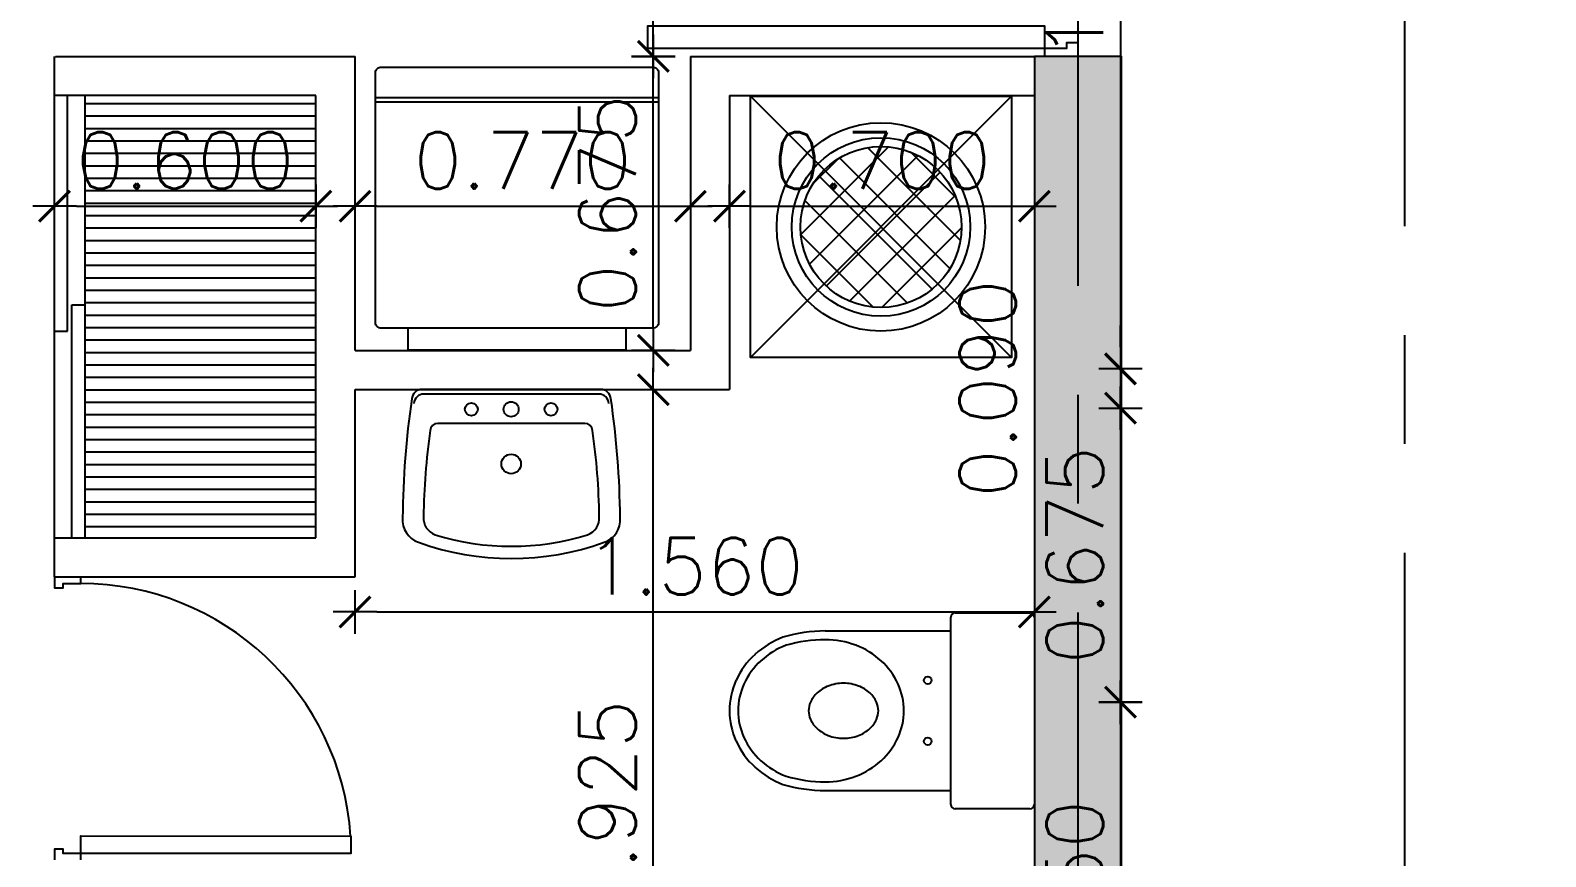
# Model space of a CAD drawing. Header units: millimetres. Extents: x 0 to 223, y -18 to 76.
# Drawn here: x 136.056 to 139.536, y 25.533 to 27.43 of the extents above; entities that cross this region are included whole.
import ezdxf

# ---------------------------------------------------------------- set-up
doc = ezdxf.new("R2010")
doc.units = ezdxf.units.MM
doc.linetypes.add('CENTER', pattern=[2, 1.25, -0.25, 0.25, -0.25])
for name, color, linetype in [('01', 1, 'Continuous'), ('06', 6, 'Continuous'), ('EJES', 1, 'CENTER'), ('GRIS', 9, 'Continuous'), ('MUROS_EST', 5, 'Continuous')]:
    doc.layers.add(name, color=color, linetype=linetype)
doc.styles.add('INTERARQ', font='ROMANS.SHX')
doc.dimstyles.new('ESCALA_1-50', dxfattribs={"dimtxt": 0.13, "dimasz": 0.05, "dimexe": 0.18, "dimexo": 0.0625, "dimgap": 0.04, "dimtad": 1, "dimdec": 3, "dimzin": 0, "dimdsep": 46, "dimtxsty": 'INTERARQ', "dimblk": 'DIMTICK', "dimcen": 0.09, "dimse1": 1, "dimse2": 1, "dimclrd": 1, "dimclre": 1, "dimclrt": 2, "dimadec": 0, "dimazin": 0, "dimtfac": 4.5, "dimtdec": 3, "dimtofl": 0, "dimtmove": 2, "dimatfit": 3, "dimldrblk": 'DIMTICK', "dimfxl": 1, "dimtolj": 1, "dimtzin": 0, "dimarcsym": 0})

# ---------------------------------------------------------------- blocks, each defined once
blk = doc.blocks.new('DIMTICK')
at = {"color": 1}
for p, q in [((0, 1), (0, -1)), ((-1, 0), (1, 0))]:
    blk.add_line(p, q, dxfattribs=at)
at = {"color": 3, "const_width": 0.141}
blk.add_lwpolyline([(0.707, 0.707), (-0.707, -0.707)], dxfattribs=at)
blk = doc.blocks.new('*D87')
at = {"layer": '01', "color": 1, "lineweight": -2, "transparency": 16777216}
for p, q in [((138.5597, 26.7026), (138.5597, 26.7526)), ((138.5597, 26.5126), (138.5597, 26.4626))]:
    blk.add_line(p, q, dxfattribs=at)
at = {"layer": 'Defpoints', "color": 0, "transparency": 16777216}
for p in [(138.7309, 26.6526), (138.5597, 26.5626), (138.6447, 26.5626)]:
    blk.add_point(p, dxfattribs=at)
at = {"layer": '01', "color": 1, "lineweight": -2, "transparency": 16777216, "xscale": 0.05, "yscale": 0.05, "zscale": 0.05}
for p, rotation in [((138.5597, 26.6526), 270), ((138.5597, 26.5626), 90)]:
    blk.add_blockref('DIMTICK', p, dxfattribs=dict(at, rotation=rotation))
at = {"layer": '01', "color": 2, "transparency": 16777216, "insert": (138.2547, 26.6076), "char_height": 0.13, "attachment_point": 5, "rotation": 90, "style": 'INTERARQ'}
blk.add_mtext('\\A1;0.090', dxfattribs=at)
blk = doc.blocks.new('*D88')
at = {"layer": '01', "color": 1, "lineweight": -2, "transparency": 16777216}
blk.add_line((138.5597, 26.5126), (138.5597, 25.9373), dxfattribs=at)
at = {"layer": 'Defpoints', "color": 0, "transparency": 16777216}
for p in [(138.6447, 26.5626), (138.5597, 25.8873), (138.6447, 25.8873)]:
    blk.add_point(p, dxfattribs=at)
at = {"layer": '01', "color": 1, "lineweight": -2, "transparency": 16777216, "xscale": 0.05, "yscale": 0.05, "zscale": 0.05}
for p, rotation in [((138.5597, 26.5626), 90), ((138.5597, 25.8873), 270)]:
    blk.add_blockref('DIMTICK', p, dxfattribs=dict(at, rotation=rotation))
at = {"layer": '01', "color": 2, "transparency": 16777216, "insert": (138.4547, 26.225), "char_height": 0.13, "attachment_point": 5, "rotation": 90, "style": 'INTERARQ'}
blk.add_mtext('\\A1;0.675', dxfattribs=at)
blk = doc.blocks.new('*D33')
at = {"layer": '01', "color": 1, "lineweight": -2, "transparency": 16777216}
blk.add_line((138.5597, 28.5273), (138.5597, 26.7026), dxfattribs=at)
at = {"layer": 'Defpoints', "color": 0, "transparency": 16777216}
for p in [(138.5597, 28.5773), (138.5597, 26.6526), (138.5597, 26.6526)]:
    blk.add_point(p, dxfattribs=at)
at = {"layer": '01', "color": 1, "lineweight": -2, "transparency": 16777216, "xscale": 0.05, "yscale": 0.05, "zscale": 0.05}
for p, rotation in [((138.5597, 28.5773), 90), ((138.5597, 26.6526), 270)]:
    blk.add_blockref('DIMTICK', p, dxfattribs=dict(at, rotation=rotation))
at = {"layer": '01', "color": 2, "transparency": 16777216, "insert": (138.4547, 27.615), "char_height": 0.13, "attachment_point": 5, "rotation": 90, "style": 'INTERARQ'}
blk.add_mtext('\\A1;1.925', dxfattribs=at)
blk = doc.blocks.new('*D34')
at = {"layer": '01', "color": 1, "lineweight": -2, "transparency": 16777216}
blk.add_line((138.5597, 25.8373), (138.5597, 24.9873), dxfattribs=at)
at = {"layer": 'Defpoints', "color": 0, "transparency": 16777216}
for p in [(139.5362, 25.8873), (138.5597, 24.9373), (139.5362, 24.9373)]:
    blk.add_point(p, dxfattribs=at)
at = {"layer": '01', "color": 1, "lineweight": -2, "transparency": 16777216, "xscale": 0.05, "yscale": 0.05, "zscale": 0.05}
for p, rotation in [((138.5597, 25.8873), 90), ((138.5597, 24.9373), 270)]:
    blk.add_blockref('DIMTICK', p, dxfattribs=dict(at, rotation=rotation))
at = {"layer": '01', "color": 2, "transparency": 16777216, "insert": (138.4547, 25.4123), "char_height": 0.13, "attachment_point": 5, "rotation": 90, "style": 'INTERARQ'}
blk.add_mtext('\\A1;0.950', dxfattribs=at)
blk = doc.blocks.new('REFRI')
for p, q in [((-0.58, -0.325), (-0.58, 0.325)), ((-0.57, -0.325), (-0.57, 0.325))]:
    blk.add_line(p, q)
blk.add_lwpolyline([(-0.6368, 0.325), (-0.0632, 0.325, -0.414214), (-0.05, 0.3118), (-0.05, -0.3118, -0.414214), (-0.0632, -0.325), (-0.6368, -0.325, -0.414214), (-0.65, -0.3118), (-0.65, 0.3118, -0.414214)], format="xyb", close=True)
blk.add_lwpolyline([(-0.05, 0.25), (0, 0.25), (0, -0.25), (-0.05, -0.25)])
blk = doc.blocks.new('LAV')
for points in [[(0.022, 0.2287, 0.391789), (0, 0.2049), (0, -0.2049, 0.391789), (0.022, -0.2287, 0.034091), (0.2951, -0.2498, 0.338711), (0.3512, -0.2134, 0.172497), (0.3512, 0.2134, 0.338711), (0.2951, 0.2498, 0.034091)], [(0.0942, 0.1863, 0.391789), (0.0782, 0.1691), (0.0782, -0.1691, 0.391789), (0.0942, -0.1863, 0.034091), (0.2928, -0.2017, 0.338711), (0.3336, -0.1752, 0.152745), (0.3336, 0.1752, 0.338711), (0.2928, 0.2017, 0.034091)]]:
    blk.add_lwpolyline(points, format="xyb", close=True)
blk.add_lwpolyline([(0.0321, 0.2241, 0.391789), (0.0106, 0.2008), (0.0106, -0.2008, 0.391789), (0.0321, -0.2241)], format="xyb")
for centre, radius in [((0.0457, 0.0909), 0.0147), ((0.0457, -0.0005), 0.0172), ((0.1712, -0.0005), 0.0225), ((0.0457, -0.0919), 0.0147)]:
    blk.add_circle(centre, radius)
blk = doc.blocks.new('*D329')
at = {"layer": '01', "color": 1, "lineweight": -2, "transparency": 16777216}
blk.add_line((137.4869, 26.7452), (137.4869, 27.3205), dxfattribs=at)
at = {"layer": 'Defpoints', "color": 0, "transparency": 16777216}
for p in [(137.4869, 27.3705), (137.5719, 27.3705), (137.5719, 26.6952)]:
    blk.add_point(p, dxfattribs=at)
at = {"layer": '01', "color": 1, "lineweight": -2, "transparency": 16777216, "xscale": 0.05, "yscale": 0.05, "zscale": 0.05}
for p, rotation in [((137.4869, 27.3705), 90), ((137.4869, 26.6952), 270)]:
    blk.add_blockref('DIMTICK', p, dxfattribs=dict(at, rotation=rotation))
at = {"layer": '01', "color": 2, "transparency": 16777216, "insert": (137.3819, 27.0328), "char_height": 0.13, "attachment_point": 5, "rotation": 90, "style": 'INTERARQ'}
blk.add_mtext('\\A1;0.675', dxfattribs=at)
blk = doc.blocks.new('*D246')
at = {"layer": '01', "color": 1, "lineweight": -2, "transparency": 16777216}
blk.add_line((137.4869, 24.7305), (137.4869, 26.5552), dxfattribs=at)
at = {"layer": 'Defpoints', "color": 0, "transparency": 16777216}
for p in [(137.4869, 26.6052), (137.4869, 26.6052), (137.4869, 24.6805)]:
    blk.add_point(p, dxfattribs=at)
at = {"layer": '01', "color": 1, "lineweight": -2, "transparency": 16777216, "xscale": 0.05, "yscale": 0.05, "zscale": 0.05}
for p, rotation in [((137.4869, 26.6052), 90), ((137.4869, 24.6805), 270)]:
    blk.add_blockref('DIMTICK', p, dxfattribs=dict(at, rotation=rotation))
at = {"layer": '01', "color": 2, "transparency": 16777216, "insert": (137.3819, 25.6428), "char_height": 0.13, "attachment_point": 5, "rotation": 90, "style": 'INTERARQ'}
blk.add_mtext('\\A1;1.925', dxfattribs=at)
blk = doc.blocks.new('*D249')
at = {"layer": '01', "color": 1, "lineweight": -2, "transparency": 16777216}
blk.add_line((137.4869, 27.4205), (137.4869, 28.2705), dxfattribs=at)
at = {"layer": 'Defpoints', "color": 0, "transparency": 16777216}
for p in [(137.4869, 28.3205), (138.4634, 28.3205), (138.4634, 27.3705)]:
    blk.add_point(p, dxfattribs=at)
at = {"layer": '01', "color": 1, "lineweight": -2, "transparency": 16777216, "xscale": 0.05, "yscale": 0.05, "zscale": 0.05}
for p, rotation in [((137.4869, 28.3205), 90), ((137.4869, 27.3705), 270)]:
    blk.add_blockref('DIMTICK', p, dxfattribs=dict(at, rotation=rotation))
at = {"layer": '01', "color": 2, "transparency": 16777216, "insert": (137.3819, 27.8455), "char_height": 0.13, "attachment_point": 5, "rotation": 90, "style": 'INTERARQ'}
blk.add_mtext('\\A1;0.950', dxfattribs=at)
blk = doc.blocks.new('*D233')
at = {"layer": '01', "color": 1, "lineweight": -2, "transparency": 16777216}
blk.add_line((136.1619, 27.0264), (136.6619, 27.0264), dxfattribs=at)
at = {"layer": 'Defpoints', "color": 0, "transparency": 16777216}
for p in [(136.1119, 27.3101), (136.7119, 27.2805), (136.7119, 27.0264)]:
    blk.add_point(p, dxfattribs=at)
at = {"layer": '01', "color": 1, "lineweight": -2, "transparency": 16777216, "xscale": 0.05, "yscale": 0.05, "zscale": 0.05, "rotation": 180}
blk.add_blockref('DIMTICK', (136.1119, 27.0264), dxfattribs=at)
at = {"layer": '01', "color": 1, "lineweight": -2, "transparency": 16777216, "xscale": 0.05, "yscale": 0.05, "zscale": 0.05}
blk.add_blockref('DIMTICK', (136.7119, 27.0264), dxfattribs=at)
at = {"layer": '01', "color": 2, "transparency": 16777216, "insert": (136.4119, 27.1314), "char_height": 0.13, "attachment_point": 5, "style": 'INTERARQ'}
blk.add_mtext('\\A1;0.600', dxfattribs=at)
blk = doc.blocks.new('*D296')
at = {"layer": '01', "color": 1, "lineweight": -2, "transparency": 16777216}
blk.add_line((136.8519, 27.0264), (137.5219, 27.0264), dxfattribs=at)
at = {"layer": 'Defpoints', "color": 0, "transparency": 16777216}
for p in [(137.5719, 27.3894), (136.8019, 27.3705), (137.5719, 27.0264)]:
    blk.add_point(p, dxfattribs=at)
at = {"layer": '01', "color": 1, "lineweight": -2, "transparency": 16777216, "xscale": 0.05, "yscale": 0.05, "zscale": 0.05, "rotation": 180}
blk.add_blockref('DIMTICK', (136.8019, 27.0264), dxfattribs=at)
at = {"layer": '01', "color": 1, "lineweight": -2, "transparency": 16777216, "xscale": 0.05, "yscale": 0.05, "zscale": 0.05}
blk.add_blockref('DIMTICK', (137.5719, 27.0264), dxfattribs=at)
at = {"layer": '01', "color": 2, "transparency": 16777216, "insert": (137.1869, 27.1314), "char_height": 0.13, "attachment_point": 5, "style": 'INTERARQ'}
blk.add_mtext('\\A1;0.770', dxfattribs=at)
blk = doc.blocks.new('*D297')
at = {"layer": '01', "color": 1, "lineweight": -2, "transparency": 16777216}
blk.add_line((137.7119, 27.0264), (138.3119, 27.0264), dxfattribs=at)
at = {"layer": 'Defpoints', "color": 0, "transparency": 16777216}
for p in [(137.6619, 27.2805), (138.3619, 27.2805), (138.3619, 27.0264)]:
    blk.add_point(p, dxfattribs=at)
at = {"layer": '01', "color": 1, "lineweight": -2, "transparency": 16777216, "xscale": 0.05, "yscale": 0.05, "zscale": 0.05, "rotation": 180}
blk.add_blockref('DIMTICK', (137.6619, 27.0264), dxfattribs=at)
at = {"layer": '01', "color": 1, "lineweight": -2, "transparency": 16777216, "xscale": 0.05, "yscale": 0.05, "zscale": 0.05}
blk.add_blockref('DIMTICK', (138.3619, 27.0264), dxfattribs=at)
at = {"layer": '01', "color": 2, "transparency": 16777216, "insert": (138.0119, 27.1314), "char_height": 0.13, "attachment_point": 5, "style": 'INTERARQ'}
blk.add_mtext('\\A1;0.700', dxfattribs=at)
blk = doc.blocks.new('*D234')
at = {"layer": '01', "color": 1, "lineweight": -2, "transparency": 16777216}
blk.add_line((136.8519, 26.0946), (138.3119, 26.0946), dxfattribs=at)
at = {"layer": 'Defpoints', "color": 0, "transparency": 16777216}
for p in [(136.8019, 26.0946), (138.3619, 26.0946), (138.3619, 26.0946)]:
    blk.add_point(p, dxfattribs=at)
at = {"layer": '01', "color": 1, "lineweight": -2, "transparency": 16777216, "xscale": 0.05, "yscale": 0.05, "zscale": 0.05, "rotation": 180}
blk.add_blockref('DIMTICK', (136.8019, 26.0946), dxfattribs=at)
at = {"layer": '01', "color": 1, "lineweight": -2, "transparency": 16777216, "xscale": 0.05, "yscale": 0.05, "zscale": 0.05}
blk.add_blockref('DIMTICK', (138.3619, 26.0946), dxfattribs=at)
at = {"layer": '01', "color": 2, "transparency": 16777216, "insert": (137.5819, 26.1996), "char_height": 0.13, "attachment_point": 5, "style": 'INTERARQ'}
blk.add_mtext('\\A1;1.560', dxfattribs=at)

msp = doc.modelspace()

# ---------------------------------------------------------------- hatches: boundary and pattern name
h = msp.add_hatch()
h.set_pattern_fill('LINE', color=8, scale=0.009, style=0)
h.set_pattern_definition([(0, (-502.166776, -1109.16566), (0, -0.028575), [])])
h.paths.add_polyline_path([(136.7119, 26.2652), (136.7119, 27.2805), (136.1819, 27.2805), (136.1819, 26.7995), (136.1819, 26.2652)])
h = msp.add_hatch()
h.set_pattern_fill('ANSI37', color=8, scale=0.5, style=0)
h.set_pattern_definition([(45, (-5232.871706, -7982.304917), (-0.04419417382, 0.04419417382), []), (135, (-5232.871706, -7982.304917), (-0.04419417382, -0.04419417382), [])])
h.paths.add_polyline_path([(137.879, 27.1096), (138.0097, 26.9787), (138.1406, 27.1095, 0.414214)])
h.paths.add_polyline_path([(137.8789, 26.8479, 0.414214), (138.1405, 26.8479), (138.0097, 26.9787)])
h.paths.add_polyline_path([(138.0097, 26.9787), (137.879, 27.1096, 0.198983), (137.8247, 26.9787, 0.198842), (137.8789, 26.8479)])
h.paths.add_polyline_path([(138.1405, 26.8479, 0.198983), (138.1947, 26.9787, 0.198842), (138.1406, 27.1095), (138.0097, 26.9787)])
at = {"layer": 'MUROS_EST', "transparency": 33554687}
h = msp.add_hatch(dxfattribs=at)
h.set_pattern_fill('ANGLE', color=256)
h.set_pattern_definition([(0, (0, 0), (0, 6.985), [5.08, -1.905]), (90, (0, 0), (-6.985, 4e-16), [5.08, -1.905])])
h.paths.add_polyline_path([(137.4869, 35.0805), (132.7619, 35.0805), (132.7619, 34.9555), (136.8272, 34.9555, -0.039414), (136.8319, 34.9558), (137.4869, 34.9558)])
h.paths.add_polyline_path([(138.5619, 31.4405), (138.4619, 31.4405), (138.4619, 29.8805), (138.5619, 29.8805)])
h.paths.add_polyline_path([(138.4619, 31.4405), (138.3619, 31.4405), (138.3619, 29.9805), (132.7619, 29.9805), (132.7619, 29.8805), (138.4619, 29.8805)])
h.paths.add_polyline_path([(138.4619, 29.8805), (132.7619, 29.8805), (132.7619, 29.7805), (138.3619, 29.7805), (138.3619, 28.6205), (138.4619, 28.6205)])
h.paths.add_polyline_path([(138.5619, 28.6205), (138.4619, 28.6205), (138.4619, 28.3205), (138.5619, 28.3205)])
h.paths.add_polyline_path([(138.4619, 28.6205), (138.3619, 28.6205), (138.3619, 28.3205), (138.4619, 28.3205)])
h.paths.add_polyline_path([(138.4619, 25.1305), (138.3619, 25.1305), (138.3619, 24.7805), (137.4869, 24.7805), (137.4869, 24.6805), (138.4619, 24.6805)])
h.paths.add_polyline_path([(138.4619, 24.6805), (137.4869, 24.6805), (137.4869, 24.5805), (138.3619, 24.5805), (138.3619, 24.0805), (138.4619, 24.0805)])
h.paths.add_polyline_path([(138.5619, 24.6805), (138.4619, 24.6805), (138.4619, 24.0805), (138.5619, 24.0805)])
h.paths.add_polyline_path([(138.5619, 25.1305), (138.4619, 25.1305), (138.4619, 24.6805), (138.5619, 24.6805)])
h.paths.add_polyline_path([(138.5065, 24.6122), (138.5065, 25.1972), (138.3115, 25.1972), (138.3115, 24.6122)], flags=9)
h.paths.add_polyline_path([(138.5522, 23.8791), (138.5522, 24.4455), (138.3572, 24.4455), (138.3572, 23.8791)], flags=9)
h = msp.add_hatch(color=5, dxfattribs=at)
h.dxf.hatch_style = 1
h.paths.add_polyline_path([(138.5619, 27.3705), (138.3619, 27.3705), (138.3619, 24.7805), (132.6619, 24.7805), (132.6619, 24.5805), (133.1619, 24.5805), (133.1619, 21.8804), (133.3619, 21.8804), (133.3619, 24.5805), (138.3619, 24.5805), (138.3619, 24.0805), (138.5619, 24.0805)])

# ---------------------------------------------------------------- linework, layer by layer
at = {"color": 8}
for p, q in [((136.1819, 26.7995), (136.1819, 27.2805)), ((136.1119, 26.2652), (136.1119, 26.7395))]:
    msp.add_line(p, q, dxfattribs=at)
for points in [[(136.1119, 26.7395), (136.1119, 27.3052)], [(136.1419, 26.7695), (136.1419, 27.2805)], [(136.1519, 26.2652), (136.1519, 26.7995)], [(136.1519, 26.7995), (136.1819, 26.7995)], [(136.1819, 26.2652), (136.1819, 26.7995)], [(136.1419, 26.7395), (136.1419, 26.7695)], [(136.1119, 26.7395), (136.1419, 26.7395)]]:
    msp.add_lwpolyline(points, dxfattribs=at)
at = {"color": 9}
msp.add_arc((136.1709, 25.5377), 0.6224, 3.9051, 89.909, dxfattribs=at)
at = {"layer": '06'}
for p, q in [((136.1119, 27.2805), (136.1119, 27.3705)), ((136.8019, 26.6952), (136.8019, 27.3705)), ((137.5719, 27.3705), (137.5719, 26.6952)), ((137.5719, 27.3705), (138.3619, 27.3705)), ((138.3619, 27.3705), (138.3619, 24.7805)), ((136.7119, 26.2652), (136.7119, 27.2805)), ((137.6619, 27.2805), (137.6619, 26.6052)), ((137.6619, 27.2805), (138.3619, 27.2805)), ((136.8019, 26.6952), (137.5719, 26.6952)), ((136.8019, 26.1752), (136.8019, 26.6052)), ((136.8019, 26.6052), (137.6619, 26.6052)), ((136.1119, 26.2652), (136.7119, 26.2652)), ((136.1119, 26.1752), (136.1119, 26.2652)), ((136.1119, 26.1752), (136.8019, 26.1752))]:
    msp.add_line(p, q, dxfattribs=at)
for points in [[(136.1142, 27.3705), (136.8019, 27.3705)], [(136.7119, 27.2805), (136.1119, 27.2805)]]:
    msp.add_lwpolyline(points, dxfattribs=at)
at = {"layer": 'EJES'}
for p, q in [((139.2119, 48.2304), (139.2119, 12.5479)), ((138.4619, 36.0935), (138.4619, 12.5479))]:
    msp.add_line(p, q, dxfattribs=at)
at = {"layer": 'GRIS'}
for p, q in [((137.7097, 26.6787), (138.3097, 27.2787)), ((137.7097, 27.2787), (138.3097, 26.6787)), ((138.1701, 25.6527), (138.1701, 26.0827)), ((138.1801, 26.0927), (138.3519, 26.0927)), ((138.3619, 26.0827), (138.3619, 25.6527)), ((137.8819, 26.0509), (138.1701, 26.0509)), ((137.882, 25.6846), (138.1701, 25.6846)), ((138.3519, 25.6427), (138.1801, 25.6427))]:
    msp.add_line(p, q, dxfattribs=at)
for points in [[(138.3859, 27.3895), (138.3859, 27.4401), (137.4739, 27.4401), (137.4739, 27.3894)], [(138.3097, 27.2787), (138.3097, 26.6787), (137.7097, 26.6787), (137.7097, 27.2787)], [(136.1719, 25.5402), (136.1719, 25.5802), (136.7919, 25.5801), (136.7919, 25.5401)]]:
    msp.add_lwpolyline(points, close=True, dxfattribs=at)
for points in [[(138.3859, 27.3705), (138.3859, 27.3895), (138.4365, 27.3895), (138.4365, 27.4021), (138.4619, 27.4021), (138.4619, 27.3705)], [(136.1119, 26.1752), (136.1119, 26.1502), (136.1319, 26.1502), (136.1319, 26.1602), (136.1719, 26.1602), (136.1719, 26.1752)], [(136.1719, 25.5252), (136.1719, 25.5402), (136.1319, 25.5402), (136.1319, 25.5502), (136.1119, 25.5502), (136.1119, 25.5252)]]:
    msp.add_lwpolyline(points, dxfattribs=at)
for points in [[(138.0622, 25.8677, 0.106666), (138.049, 25.9288, 0.10151), (138.01, 25.9825, 0.094979), (137.9523, 26.018, 0.090825), (137.882, 26.0309, 0.071105), (137.7916, 26.018, 0.094979), (137.7339, 25.9825, 0.10151), (137.6949, 25.9288, 0.106666), (137.6818, 25.8677, 0.106666), (137.6949, 25.8067, 0.10151), (137.7339, 25.753, 0.094979), (137.7916, 25.7175, 0.071105), (137.882, 25.7046, 0.090825), (137.9523, 25.7175, 0.094979), (138.01, 25.753, 0.10151), (138.049, 25.8067, 0.106666)], [(138.0037, 25.8677, 0.106666), (137.9995, 25.8875, 0.10151), (137.9841, 25.9087, 0.094979), (137.9584, 25.9245, 0.090825), (137.9236, 25.9309, 0.090825), (137.8887, 25.9245, 0.094979), (137.8631, 25.9087, 0.10151), (137.8477, 25.8875, 0.106666), (137.8434, 25.8677, 0.106666), (137.8477, 25.8479, 0.10151), (137.8631, 25.8268, 0.094979), (137.8887, 25.811, 0.090825), (137.9236, 25.8046, 0.090825), (137.9584, 25.811, 0.094979), (137.9841, 25.8268, 0.10151), (137.9995, 25.8479, 0.106666)]]:
    msp.add_lwpolyline(points, format="xyb", close=True, dxfattribs=at)
for centre, radius in [((138.0097, 26.9787), 0.2393), ((138.0097, 26.9787), 0.205), ((138.0097, 26.9787), 0.185), ((138.117, 25.9377), 0.00867), ((138.117, 25.7977), 0.00867)]:
    msp.add_circle(centre, radius, dxfattribs=at)
for centre, radius, start, end in [((138.1801, 26.0827), 0.01, 90, 180), ((138.3519, 26.0827), 0.01, 0, 90), ((137.8554, 25.8497), 0.2, 110.7587, 132.461), ((137.8819, 25.7097), 0.3412, 89.9849, 106.5737), ((137.8454, 25.8607), 0.1851, 132.461, 155.646), ((137.8298, 25.8677), 0.168, 155.646, 180), ((137.8298, 25.8677), 0.168, 180, 204.354), ((137.8454, 25.8748), 0.1851, 204.354, 227.539), ((137.8554, 25.8858), 0.2, 227.539, 249.2413), ((137.8819, 26.0258), 0.3412, 253.4263, 270.0247), ((138.1801, 25.6527), 0.01, 180, 270), ((138.3519, 25.6527), 0.01, 270, 0)]:
    msp.add_arc(centre, radius, start, end, dxfattribs=at)
at = {"layer": 'MUROS_EST'}
msp.add_lwpolyline([(132.6619, 24.7805), (132.6619, 24.5805), (133.1619, 24.5805), (133.1619, 21.8804), (133.3619, 21.8804), (133.3619, 24.5805), (138.3619, 24.5805), (138.3619, 24.0805), (138.5619, 24.0805), (138.5619, 27.3705), (138.3619, 27.3705), (138.3619, 24.7805), (132.6619, 24.7805)], dxfattribs=at)

# ---------------------------------------------------------------- block references
at = {"layer": 'GRIS'}
for name, p, rotation in [('REFRI', (137.1738, 26.696), 270), ('LAV', (137.1609, 26.6057), 269.9999999997394)]:
    msp.add_blockref(name, p, dxfattribs=dict(at, rotation=rotation))

# ---------------------------------------------------------------- dimensions: what is measured, and where the dimension line sits
at = {"layer": '01'}
for base, p1, p2, angle, picture, middle in [((138.5597, 26.6526), (138.5597, 28.5773), (138.5597, 26.6526), 90, '*D33', (138.4547, 27.615)), ((137.4869, 28.3205), (138.4634, 27.3705), (138.4634, 28.3205), 270, '*D249', (137.3819, 27.8455)), ((137.4869, 27.3705), (137.5719, 26.6952), (137.5719, 27.3705), 270, '*D329', (137.3819, 27.0328)), ((138.5597, 26.5626), (138.7309, 26.6526), (138.6447, 26.5626), 90, '*D87', (138.2547, 26.6076)), ((137.4869, 26.6052), (137.4869, 24.6805), (137.4869, 26.6052), 270, '*D246', (137.3819, 25.6428)), ((138.5597, 25.8873), (138.6447, 26.5626), (138.6447, 25.8873), 90, '*D88', (138.4547, 26.225)), ((138.5597, 24.9373), (139.5362, 25.8873), (139.5362, 24.9373), 90, '*D34', (138.4547, 25.4123))]:
    dim = msp.add_linear_dim(base=base, p1=p1, p2=p2, angle=angle, dimstyle='ESCALA_1-50', override={"dimtxt": 0.13}, dxfattribs=at)
    dim.commit()
    dim.dimension.update_dxf_attribs({"geometry": picture, "text_midpoint": middle})
for base, p1, p2, picture, middle in [((137.5719, 27.0264), (136.8019, 27.3705), (137.5719, 27.3894), '*D296', (137.1869, 27.1314)), ((136.7119, 27.0264), (136.1119, 27.3101), (136.7119, 27.2805), '*D233', (136.4119, 27.1314)), ((138.3619, 27.0264), (137.6619, 27.2805), (138.3619, 27.2805), '*D297', (138.0119, 27.1314)), ((138.3619, 26.0946), (136.8019, 26.0946), (138.3619, 26.0946), '*D234', (137.5819, 26.1996))]:
    dim = msp.add_linear_dim(base=base, p1=p1, p2=p2, dimstyle='ESCALA_1-50', dxfattribs=at)
    dim.commit()
    dim.dimension.update_dxf_attribs({"geometry": picture, "text_midpoint": middle})

doc.saveas('drawing.dxf')
